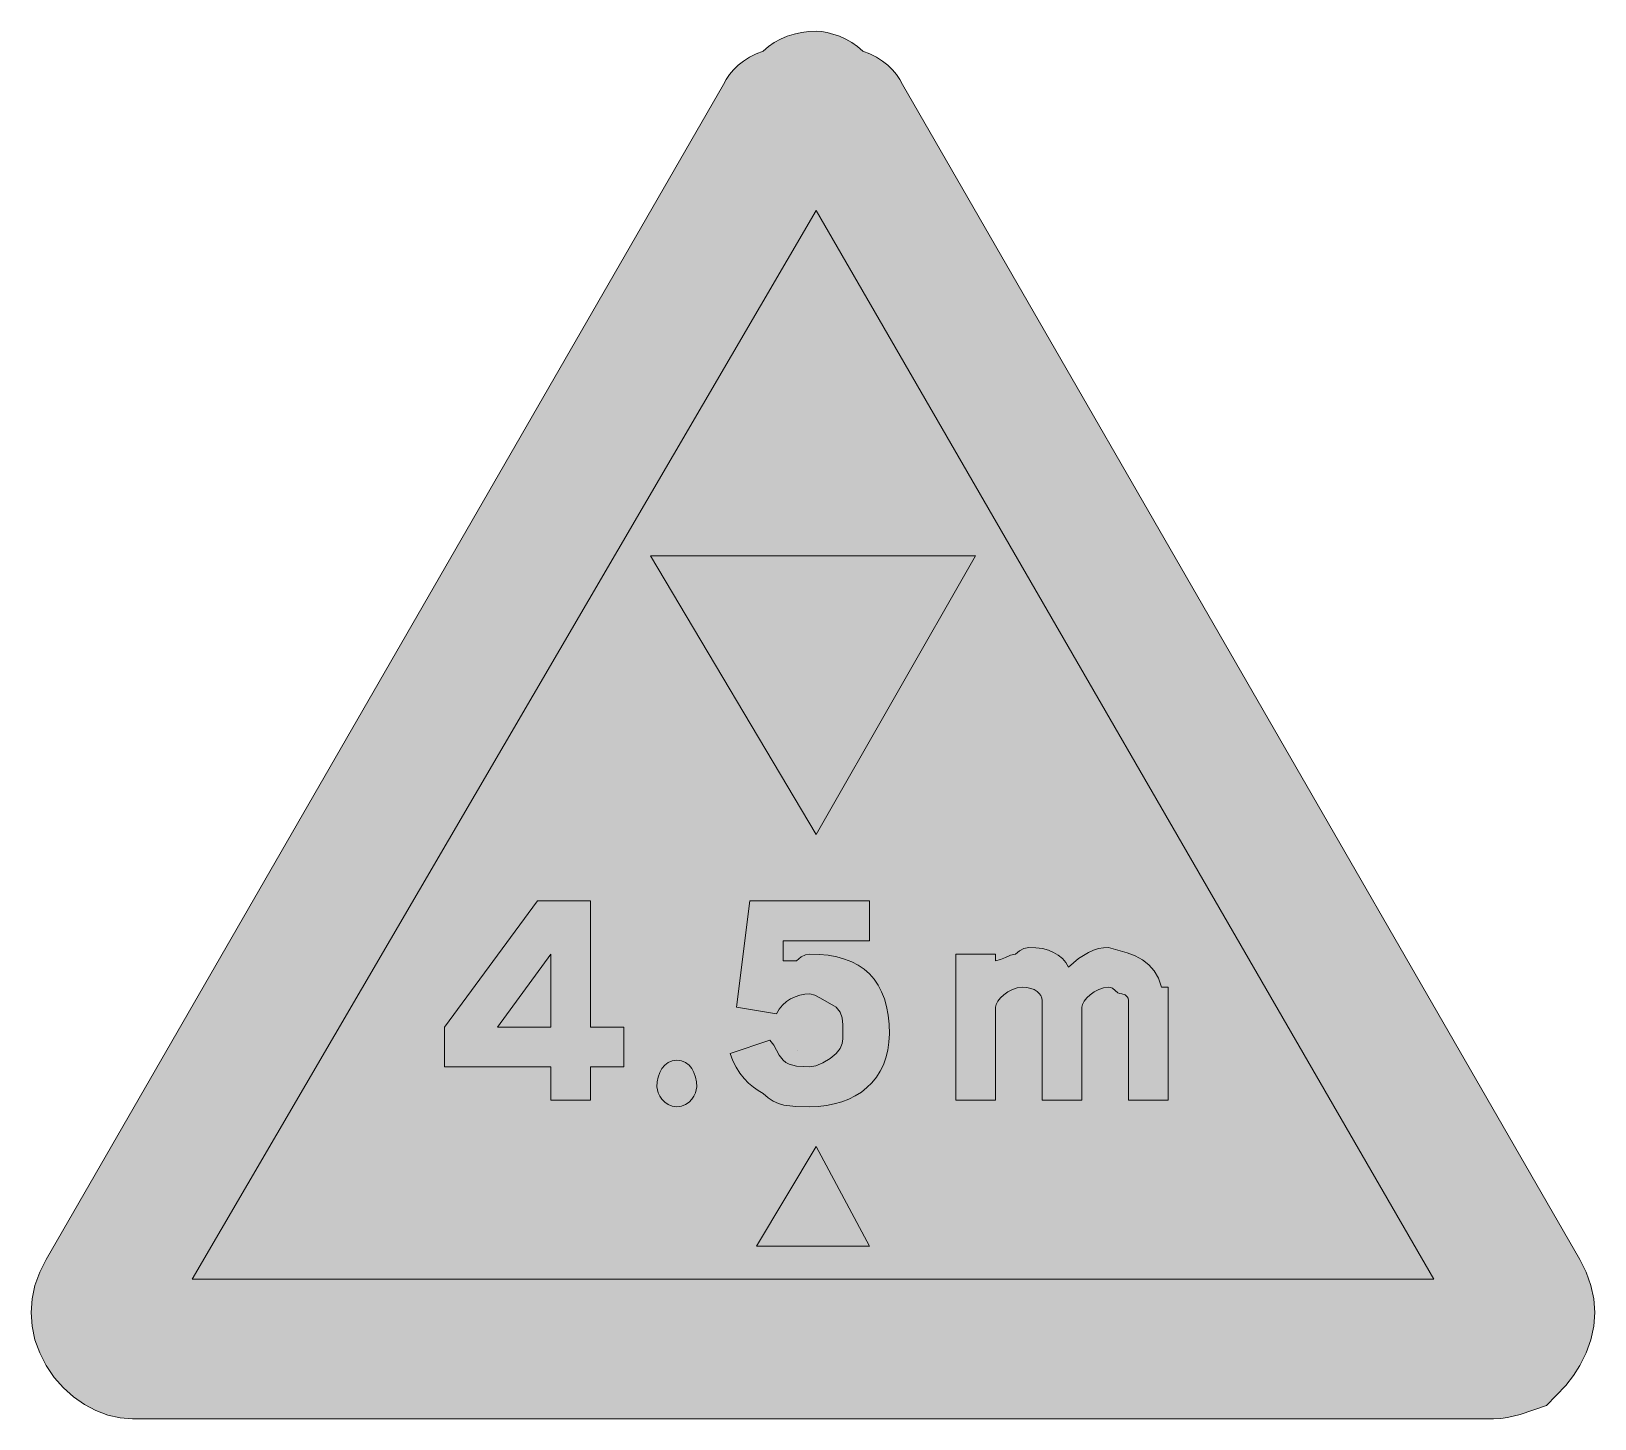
# Model space of a CAD drawing. Header units: metres. Extents: x 142 to 425, y 11 to 261.
import ezdxf

# ---------------------------------------------------------------- set-up
doc = ezdxf.new("R2010")
doc.units = ezdxf.units.M
for name, color, linetype, true_color in [('FILL_BLACK_000000', 7, 'Continuous', 0x000000), ('FILL_RED_FF0000', 7, 'Continuous', 0xff0000), ('FILL_WHITE_FFFFFF', 7, 'Continuous', 0xffffff), ('STROKE_BLACK_000000', 7, 'Continuous', 0x000000)]:
    doc.layers.add(name, color=color, linetype=linetype, true_color=true_color)

msp = doc.modelspace()

# ---------------------------------------------------------------- hatches: boundary and pattern name
at = {"layer": 'FILL_BLACK_000000', "true_color": 0x000000}
h = msp.add_hatch(color=7, dxfattribs=at)
h.dxf.hatch_style = 1
h.paths.add_polyline_path([(284.01, 116.16), (254.01, 166.56), (312.81, 166.56), (284.01, 116.16)])
h = msp.add_hatch(color=7, dxfattribs=at)
h.dxf.hatch_style = 1
h.paths.add_polyline_path([(249.21, 74.16), (243.21, 74.16), (243.21, 68.16), (236.01, 68.16), (236.01, 74.16), (216.81, 74.16), (216.81, 81.36), (233.61, 104.16), (243.21, 104.16), (243.21, 81.36), (249.21, 81.36), (249.21, 74.16)])
h.paths.add_polyline_path([(236.01, 81.36), (236.01, 94.56), (226.41, 81.36), (236.01, 81.36)], flags=16)
h = msp.add_hatch(color=7, dxfattribs=at)
h.dxf.hatch_style = 1
h.paths.add_polyline_path([(283.9, 74.37), (285.21, 74.91), (286.52, 75.68), (287.61, 76.56), (288.3, 77.46), (288.66, 78.36), (288.79, 79.26), (288.81, 80.16), (288.79, 81.75), (288.66, 83.01), (288.3, 84.04), (287.61, 84.96), (284.76, 86.61), (283.73, 87.15), (282.81, 87.36), (281.91, 87.3), (281.03, 87.13), (280.17, 86.85), (279.36, 86.46), (278.6, 85.95), (277.92, 85.33), (277.31, 84.6), (276.81, 83.76), (269.61, 84.96), (272.01, 104.16), (293.61, 104.16), (293.61, 96.96), (278.01, 96.96), (278.01, 94.56), (278.01, 93.36), (280.41, 93.36), (281.29, 94.05), (282.06, 94.41), (282.81, 94.56), (284.55, 94.5), (286.18, 94.33), (287.7, 94.05), (289.11, 93.66), (290.4, 93.15), (291.58, 92.53), (292.65, 91.8), (293.61, 90.96), (294.45, 90), (295.19, 88.93), (295.8, 87.75), (296.31, 86.46), (296.7, 85.05), (296.99, 83.53), (297.15, 81.9), (297.21, 80.16), (297.14, 78.63), (296.94, 77.18), (296.6, 75.82), (296.14, 74.55), (295.56, 73.38), (294.87, 72.29), (294.07, 71.3), (293.16, 70.41), (292.16, 69.62), (291.06, 68.92), (289.87, 68.33), (288.6, 67.84), (287.26, 67.46), (285.84, 67.18), (284.36, 67.02), (282.81, 66.96), (280.32, 67), (278.16, 67.26), (277.17, 67.55), (276.23, 67.97), (275.31, 68.57), (274.41, 69.36), (273.51, 69.87), (272.63, 70.48), (271.77, 71.22), (270.96, 72.06), (270.2, 73.02), (269.52, 74.08), (268.91, 75.27), (268.41, 76.56), (275.61, 78.96), (276.32, 78.06), (276.81, 77.16), (277.3, 76.26), (278.01, 75.36), (278.51, 74.96), (279.1, 74.67), (280.41, 74.31), (282.81, 74.16), (283.9, 74.37)])
h = msp.add_hatch(color=7, dxfattribs=at)
h.dxf.hatch_style = 1
h.paths.add_polyline_path([(335.91, 88.45), (335.05, 88.17), (334.24, 87.74), (333.51, 87.21), (332.9, 86.63), (332.42, 86.03), (332.12, 85.46), (332.01, 84.96), (332.01, 83.76), (332.01, 68.16), (324.81, 68.16), (324.81, 86.16), (324.75, 86.61), (324.58, 87.04), (324.3, 87.45), (323.91, 87.81), (323.4, 88.12), (322.78, 88.35), (322.05, 88.51), (321.21, 88.56), (320.31, 88.45), (319.45, 88.17), (318.64, 87.74), (317.91, 87.21), (317.3, 86.63), (316.82, 86.03), (316.52, 85.46), (316.41, 84.96), (316.41, 83.76), (316.41, 68.16), (309.21, 68.16), (309.21, 94.56), (316.41, 94.56), (316.41, 93.36), (317.31, 93.55), (318.21, 93.96), (319.11, 94.37), (320.01, 94.56), (320.76, 95.16), (321.53, 95.57), (322.41, 95.76), (323.7, 95.7), (324.88, 95.53), (325.95, 95.25), (326.91, 94.86), (327.75, 94.35), (328.48, 93.73), (329.1, 93), (329.61, 92.16), (331.41, 93.73), (333.21, 94.86), (334.11, 95.25), (335.01, 95.53), (335.91, 95.7), (336.81, 95.76), (340.17, 94.8), (341.64, 94.22), (342.96, 93.51), (344.11, 92.63), (345.08, 91.54), (345.85, 90.2), (346.41, 88.56), (347.61, 88.56), (347.61, 87.36), (347.61, 68.16), (340.41, 68.16), (340.41, 86.16), (340.36, 86.56), (340.22, 86.85), (339.81, 87.21), (339.21, 87.36), (338.81, 87.41), (338.5, 87.55), (338.01, 87.96), (337.52, 88.37), (337.21, 88.51), (336.81, 88.56), (335.91, 88.45)])
h = msp.add_hatch(color=7, dxfattribs=at)
h.dxf.hatch_style = 1
h.paths.add_polyline_path([(262.18, 69.49), (261.9, 68.89), (261.51, 68.31), (261, 67.78), (260.38, 67.35), (259.65, 67.07), (258.81, 66.96), (257.97, 67.07), (257.23, 67.35), (256.62, 67.78), (256.11, 68.31), (255.72, 68.89), (255.43, 69.49), (255.21, 70.56), (255.27, 71.46), (255.43, 72.32), (255.72, 73.13), (256.11, 73.86), (256.62, 74.47), (257.23, 74.95), (257.97, 75.25), (258.81, 75.36), (259.65, 75.25), (260.38, 74.95), (261, 74.47), (261.51, 73.86), (261.9, 73.13), (262.18, 72.32), (262.35, 71.46), (262.41, 70.56), (262.18, 69.49)])
h = msp.add_hatch(color=7, dxfattribs=at)
h.dxf.hatch_style = 1
h.paths.add_polyline_path([(284.01, 59.76), (293.61, 41.76), (273.21, 41.76), (284.01, 59.76)])
at = {"layer": 'FILL_RED_FF0000', "true_color": 0xff0000}
h = msp.add_hatch(color=7, dxfattribs=at)
h.dxf.hatch_style = 1
h.paths.add_polyline_path([(267.21, 251.76), (267.72, 252.66), (268.33, 253.54), (269.07, 254.4), (269.91, 255.21), (270.87, 255.97), (271.93, 256.65), (273.12, 257.26), (274.41, 257.76), (275.36, 258.6), (276.42, 259.33), (277.55, 259.95), (278.76, 260.46), (280.02, 260.85), (281.33, 261.13), (282.66, 261.3), (284.01, 261.36), (284.96, 261.3), (286, 261.13), (288.21, 260.46), (289.33, 259.95), (290.42, 259.33), (291.46, 258.6), (292.41, 257.76), (293.7, 257.26), (294.88, 256.65), (295.95, 255.97), (296.91, 255.21), (297.75, 254.4), (298.48, 253.54), (299.1, 252.66), (299.61, 251.76), (422.01, 39.36), (423.19, 37.06), (424.03, 34.67), (424.54, 32.23), (424.71, 29.76), (424.54, 27.29), (424.03, 24.85), (423.19, 22.46), (422.01, 20.16), (420.9, 18.36), (419.46, 16.56), (416.01, 12.96), (411.21, 11.31), (408.92, 10.77), (407.71, 10.61), (406.41, 10.56), (160.41, 10.56), (158.16, 10.73), (155.95, 11.22), (153.79, 12.02), (151.71, 13.11), (149.75, 14.49), (147.92, 16.13), (146.27, 18.02), (144.81, 20.16), (143.63, 22.46), (142.78, 24.85), (142.28, 27.29), (142.11, 29.76), (142.28, 32.23), (142.78, 34.67), (143.63, 37.06), (144.81, 39.36), (267.21, 251.76)])
at = {"layer": 'FILL_WHITE_FFFFFF', "true_color": 0xffffff}
h = msp.add_hatch(color=7, dxfattribs=at)
h.dxf.hatch_style = 1
h.paths.add_polyline_path([(171.21, 35.76), (284.01, 228.96), (395.61, 35.76), (171.21, 35.76)])

# ---------------------------------------------------------------- linework, layer by layer
at = {"layer": 'FILL_BLACK_000000', "lineweight": 0, "true_color": 0x000000}
for points in [[(284.01, 116.16), (254.01, 166.56), (312.81, 166.56)], [(249.21, 74.16), (243.21, 74.16), (243.21, 68.16), (236.01, 68.16), (236.01, 74.16), (216.81, 74.16), (216.81, 81.36), (233.61, 104.16), (243.21, 104.16), (243.21, 81.36), (249.21, 81.36)], [(283.9, 74.37), (285.21, 74.91), (286.52, 75.68), (287.61, 76.56), (288.3, 77.46), (288.66, 78.36), (288.79, 79.26), (288.81, 80.16), (288.79, 81.75), (288.66, 83.01), (288.3, 84.04), (287.61, 84.96), (284.76, 86.61), (283.73, 87.15), (282.81, 87.36), (281.91, 87.3), (281.03, 87.13), (280.17, 86.85), (279.36, 86.46), (278.6, 85.95), (277.92, 85.33), (277.31, 84.6), (276.81, 83.76), (269.61, 84.96), (272.01, 104.16), (293.61, 104.16), (293.61, 96.96), (278.01, 96.96), (278.01, 94.56), (278.01, 93.36), (280.41, 93.36), (281.29, 94.05), (282.06, 94.41), (282.81, 94.56), (284.55, 94.5), (286.18, 94.33), (287.7, 94.05), (289.11, 93.66), (290.4, 93.15), (291.58, 92.53), (292.65, 91.8), (293.61, 90.96), (294.45, 90), (295.19, 88.93), (295.8, 87.75), (296.31, 86.46), (296.7, 85.05), (296.99, 83.53), (297.15, 81.9), (297.21, 80.16), (297.14, 78.63), (296.94, 77.18), (296.6, 75.82), (296.14, 74.55), (295.56, 73.38), (294.87, 72.29), (294.07, 71.3), (293.16, 70.41), (292.16, 69.62), (291.06, 68.92), (289.87, 68.33), (288.6, 67.84), (287.26, 67.46), (285.84, 67.18), (284.36, 67.02), (282.81, 66.96), (280.32, 67), (278.16, 67.26), (277.17, 67.55), (276.23, 67.97), (275.31, 68.57), (274.41, 69.36), (273.51, 69.87), (272.63, 70.48), (271.77, 71.22), (270.96, 72.06), (270.2, 73.02), (269.52, 74.08), (268.91, 75.27), (268.41, 76.56), (275.61, 78.96), (276.32, 78.06), (276.81, 77.16), (277.3, 76.26), (278.01, 75.36), (278.51, 74.96), (279.1, 74.67), (280.41, 74.31), (282.81, 74.16)], [(236.01, 81.36), (236.01, 94.56), (226.41, 81.36)], [(335.91, 88.45), (335.05, 88.17), (334.24, 87.74), (333.51, 87.21), (332.9, 86.63), (332.42, 86.03), (332.12, 85.46), (332.01, 84.96), (332.01, 83.76), (332.01, 68.16), (324.81, 68.16), (324.81, 86.16), (324.75, 86.61), (324.58, 87.04), (324.3, 87.45), (323.91, 87.81), (323.4, 88.12), (322.78, 88.35), (322.05, 88.51), (321.21, 88.56), (320.31, 88.45), (319.45, 88.17), (318.64, 87.74), (317.91, 87.21), (317.3, 86.63), (316.82, 86.03), (316.52, 85.46), (316.41, 84.96), (316.41, 83.76), (316.41, 68.16), (309.21, 68.16), (309.21, 94.56), (316.41, 94.56), (316.41, 93.36), (317.31, 93.55), (318.21, 93.96), (319.11, 94.37), (320.01, 94.56), (320.76, 95.16), (321.53, 95.57), (322.41, 95.76), (323.7, 95.7), (324.88, 95.53), (325.95, 95.25), (326.91, 94.86), (327.75, 94.35), (328.48, 93.73), (329.1, 93), (329.61, 92.16), (331.41, 93.73), (333.21, 94.86), (334.11, 95.25), (335.01, 95.53), (335.91, 95.7), (336.81, 95.76), (340.17, 94.8), (341.64, 94.22), (342.96, 93.51), (344.11, 92.63), (345.08, 91.54), (345.85, 90.2), (346.41, 88.56), (347.61, 88.56), (347.61, 87.36), (347.61, 68.16), (340.41, 68.16), (340.41, 86.16), (340.36, 86.56), (340.22, 86.85), (339.81, 87.21), (339.21, 87.36), (338.81, 87.41), (338.5, 87.55), (338.01, 87.96), (337.52, 88.37), (337.21, 88.51), (336.81, 88.56)], [(262.18, 69.49), (261.9, 68.89), (261.51, 68.31), (261, 67.78), (260.38, 67.35), (259.65, 67.07), (258.81, 66.96), (257.97, 67.07), (257.23, 67.35), (256.62, 67.78), (256.11, 68.31), (255.72, 68.89), (255.43, 69.49), (255.21, 70.56), (255.27, 71.46), (255.43, 72.32), (255.72, 73.13), (256.11, 73.86), (256.62, 74.47), (257.23, 74.95), (257.97, 75.25), (258.81, 75.36), (259.65, 75.25), (260.38, 74.95), (261, 74.47), (261.51, 73.86), (261.9, 73.13), (262.18, 72.32), (262.35, 71.46), (262.41, 70.56)], [(284.01, 59.76), (293.61, 41.76), (273.21, 41.76)]]:
    msp.add_lwpolyline(points, close=True, dxfattribs=at)
at = {"layer": 'FILL_RED_FF0000', "lineweight": 0, "true_color": 0xff0000}
msp.add_lwpolyline([(267.21, 251.76), (267.72, 252.66), (268.33, 253.54), (269.07, 254.4), (269.91, 255.21), (270.87, 255.97), (271.93, 256.65), (273.12, 257.26), (274.41, 257.76), (275.36, 258.6), (276.42, 259.33), (277.55, 259.95), (278.76, 260.46), (280.02, 260.85), (281.33, 261.13), (282.66, 261.3), (284.01, 261.36), (284.96, 261.3), (286, 261.13), (288.21, 260.46), (289.33, 259.95), (290.42, 259.33), (291.46, 258.6), (292.41, 257.76), (293.7, 257.26), (294.88, 256.65), (295.95, 255.97), (296.91, 255.21), (297.75, 254.4), (298.48, 253.54), (299.1, 252.66), (299.61, 251.76), (422.01, 39.36), (423.19, 37.06), (424.03, 34.67), (424.54, 32.23), (424.71, 29.76), (424.54, 27.29), (424.03, 24.85), (423.19, 22.46), (422.01, 20.16), (420.9, 18.36), (419.46, 16.56), (416.01, 12.96), (411.21, 11.31), (408.92, 10.77), (407.71, 10.61), (406.41, 10.56), (160.41, 10.56), (158.16, 10.73), (155.95, 11.22), (153.79, 12.02), (151.71, 13.11), (149.75, 14.49), (147.92, 16.13), (146.27, 18.02), (144.81, 20.16), (143.63, 22.46), (142.78, 24.85), (142.28, 27.29), (142.11, 29.76), (142.28, 32.23), (142.78, 34.67), (143.63, 37.06), (144.81, 39.36)], close=True, dxfattribs=at)
at = {"layer": 'FILL_WHITE_FFFFFF', "lineweight": 0, "true_color": 0xff0000}
msp.add_lwpolyline([(171.21, 35.76), (284.01, 228.96), (395.61, 35.76)], close=True, dxfattribs=at)
at = {"layer": 'STROKE_BLACK_000000', "lineweight": 0, "true_color": 0x000000}
msp.add_lwpolyline([(280.61, 77.2), (280.61, 77.2)], dxfattribs=at)

doc.saveas('drawing.dxf')
